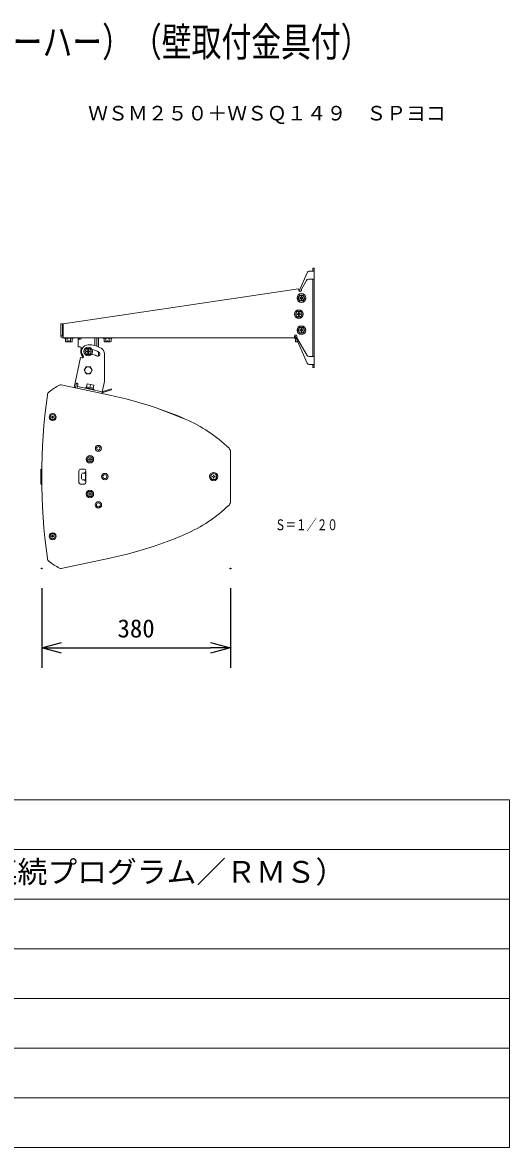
# Model space of a CAD drawing. Units: millimetres, scale not verified. Extents: x -63 to 62, y -56 to 57.
# Drawn here: x 13.5 to 62.5, y -56.5 to 56.8 of the extents above; entities that cross this region are included whole.
import ezdxf
from ezdxf.enums import TextEntityAlignment as Align

# ---------------------------------------------------------------- set-up
doc = ezdxf.new("R2010")
doc.units = ezdxf.units.MM
doc.header["$LTSCALE"] = 0.125
doc.header["$PDMODE"] = 32
doc.header["$PDSIZE"] = 0.0625
for name, color, linetype, lineweight in [('0-0_0', 1, 'Continuous', 18), ('0-1_WAKU', 1, 'Continuous', 18), ('0-4_GAIKEI', 1, 'Continuous', 18), ('0-5_SUNPO', 7, 'Continuous', 25)]:
    doc.layers.add(name, color=color, linetype=linetype, lineweight=lineweight)
for name, color, linetype in [('0-2_MOJI1', 7, 'Continuous'), ('0-3_TOUROKU', 7, 'Continuous'), ('0-6_DEFPOINTS', 7, 'Continuous')]:
    doc.layers.add(name, color=color, linetype=linetype)
doc.styles.add('ＭＳ ゴシック', font='')
doc.styles.get('ＭＳ ゴシック').set_extended_font_data('MS Gothic')

# ---------------------------------------------------------------- blocks, each defined once
blk = doc.blocks.new('_OPEN30')
at = {"layer": '0-0_0', "color": 7, "lineweight": 25}
blk.add_line((0, 0), (-1, 0), dxfattribs=at)
blk.add_lwpolyline([(-1, 0.26795), (0, 0), (-1, -0.26795)], dxfattribs=at)
blk = doc.blocks.new('D5')
at = {"layer": '0-5_SUNPO'}
for p, q in [((8.7064, 2.0962), (8.7064, -5.9038)), ((27.7064, 2.0962), (27.7064, -5.9038)), ((10.7064, -3.9038), (25.7064, -3.9038))]:
    blk.add_line(p, q, dxfattribs=at)
at = {"layer": '0-6_DEFPOINTS'}
for p in [(8.7064, 4.0962), (27.7064, 4.0962), (27.7064, -3.9038)]:
    blk.add_point(p, dxfattribs=at)
at = {"layer": '0-5_SUNPO', "xscale": 2, "yscale": 2, "rotation": 180}
blk.add_blockref('_OPEN30', (8.7064, -3.9038), dxfattribs=at)
at = {"layer": '0-5_SUNPO', "xscale": 2, "yscale": 2}
blk.add_blockref('_OPEN30', (27.7064, -3.9038), dxfattribs=at)
at = {"layer": '0-5_SUNPO', "style": 'ＭＳ ゴシック'}
blk.add_text('380', height=1.833, dxfattribs=at).set_placement((16.3314, -3.4038), align=Align.BOTTOM_LEFT)

msp = doc.modelspace()

# ---------------------------------------------------------------- linework, layer by layer
at = {"layer": '0-0_0', "color": 7}
for p, q in [((42.3553, 31.7572), (42.842, 31.7572)), ((42.682, 31.7572), (42.682, 32.0572)), ((42.842, 32.0572), (42.682, 32.0572)), ((42.842, 22.0572), (42.842, 32.0572)), ((41.3564, 29.8539), (42.1264, 31.6077)), ((17.572, 26.469), (41.2511, 29.9829)), ((41.2511, 29.9829), (41.2762, 29.8139)), ((17.342, 26.4672), (17.502, 26.4672)), ((17.342, 25.2172), (17.342, 26.4672)), ((17.502, 25.2172), (17.502, 26.4672)), ((17.572, 25.0572), (17.572, 26.469)), ((17.342, 25.2572), (17.502, 25.2572)), ((17.502, 25.2172), (17.572, 25.2172)), ((17.502, 25.0572), (41.0181, 25.0572)), ((19.067, 24.1272), (19.067, 25.0172)), ((19.0683, 25.0372), (19.0683, 25.0572)), ((20.767, 24.262), (20.767, 25.0572)), ((21.117, 25.0172), (21.117, 24.1384)), ((42.1267, 22.5075), (40.9022, 25.3238)), ((19.2796, 24.1272), (19.067, 24.1272)), ((18.6638, 20.0361), (19.3084, 23.0684)), ((19.3084, 23.0684), (19.4795, 23.032)), ((19.6148, 23.0938), (19.5617, 23.1469)), ((21.7212, 23.4202), (21.7212, 20.6642)), ((42.3559, 22.3572), (42.842, 22.3572)), ((42.682, 22.0572), (42.682, 22.3572)), ((42.842, 22.0572), (42.682, 22.0572)), ((18.9732, 20.4815), (18.7678, 20.5252)), ((21.4613, 19.4415), (21.7212, 20.6642)), ((18.9671, 19.9717), (19.0502, 20.3629))]:
    msp.add_line(p, q, dxfattribs=at)
at = {"layer": '0-0_0'}
for p, q in [((41.542, 29.9572), (42.0472, 30.8322)), ((42.2637, 30.9572), (42.842, 30.9572)), ((42.682, 23.1572), (42.682, 30.9572)), ((41.3999, 29.7072), (41.417, 29.7072)), ((41.542, 29.8322), (41.542, 29.9572)), ((41.3688, 29.3572), (41.1956, 29.0572)), ((41.1956, 29.0572), (41.3688, 28.7572)), ((41.3688, 29.3572), (41.7152, 29.3572)), ((41.3688, 28.7572), (41.7152, 28.7572)), ((41.3795, 29.0922), (41.3795, 29.0222)), ((41.507, 29.0922), (41.3795, 29.0922)), ((41.3795, 29.0222), (41.507, 29.0222)), ((41.507, 29.3572), (41.507, 29.0922)), ((41.507, 29.0222), (41.507, 28.7572)), ((41.577, 29.0922), (41.577, 29.3572)), ((41.7045, 29.0922), (41.577, 29.0922)), ((41.577, 28.7572), (41.577, 29.0222)), ((41.577, 29.0222), (41.7045, 29.0222)), ((41.7045, 29.0222), (41.7045, 29.0922)), ((41.8884, 29.0572), (41.7152, 29.3572)), ((41.7152, 28.7572), (41.8884, 29.0572)), ((41.1188, 27.7322), (40.9456, 27.4322)), ((40.9456, 27.4322), (41.1188, 27.1322)), ((41.1188, 27.7322), (41.4652, 27.7322)), ((41.257, 27.4672), (41.1295, 27.4672)), ((41.1295, 27.4672), (41.1295, 27.3972)), ((41.1295, 27.3972), (41.257, 27.3972)), ((41.257, 27.7322), (41.257, 27.4672)), ((41.257, 27.3972), (41.257, 27.1322)), ((41.327, 27.4672), (41.327, 27.7322)), ((41.4545, 27.4672), (41.327, 27.4672)), ((41.327, 27.3972), (41.4545, 27.3972)), ((41.327, 27.1322), (41.327, 27.3972)), ((41.4545, 27.3972), (41.4545, 27.4672)), ((41.6384, 27.4322), (41.4652, 27.7322)), ((41.4652, 27.1322), (41.6384, 27.4322)), ((41.1188, 27.1322), (41.4652, 27.1322)), ((41.3688, 26.1072), (41.1956, 25.8072)), ((41.3688, 26.1072), (41.7152, 26.1072)), ((41.507, 26.1072), (41.507, 25.8422)), ((41.577, 25.8422), (41.577, 26.1072)), ((41.8884, 25.8072), (41.7152, 26.1072)), ((17.7045, 25.0572), (17.7045, 25.0072)), ((18.5795, 25.0072), (17.7045, 25.0072)), ((17.7045, 25.0072), (17.7956, 24.9343)), ((17.7956, 24.9343), (17.7956, 24.6754)), ((17.9688, 24.9343), (17.9688, 24.6754)), ((18.3152, 24.9343), (18.3152, 24.6754)), ((18.5795, 25.0072), (18.4884, 24.9343)), ((18.4884, 24.9343), (18.4884, 24.6754)), ((18.5795, 25.0572), (18.5795, 25.0072)), ((19.0683, 25.0372), (19.3758, 25.0372)), ((19.0719, 24.9272), (19.317, 24.9272)), ((19.227, 25.0172), (19.227, 24.9272)), ((19.3758, 25.0372), (19.3758, 25.0572)), ((19.417, 25.0272), (19.417, 25.0572)), ((20.8083, 25.0372), (20.8083, 25.0572)), ((20.8083, 25.0372), (21.1158, 25.0372)), ((20.957, 24.2016), (20.957, 25.0172)), ((21.1158, 25.0372), (21.1158, 25.0572)), ((21.6045, 25.0572), (21.6045, 25.0072)), ((22.4795, 25.0072), (21.6045, 25.0072)), ((21.6045, 25.0072), (21.6956, 24.9343)), ((21.6956, 24.9343), (21.6956, 24.6754)), ((21.8688, 24.9343), (21.8688, 24.6754)), ((22.2152, 24.9343), (22.2152, 24.6754)), ((22.4795, 25.0072), (22.3884, 24.9343)), ((22.3884, 24.9343), (22.3884, 24.6754)), ((22.4795, 25.0572), (22.4795, 25.0072)), ((40.842, 25.2172), (40.842, 25.0572)), ((40.842, 25.2172), (40.9486, 25.2172)), ((40.9312, 25.2572), (40.8488, 25.2572)), ((40.8545, 25.0572), (40.8545, 25.0072)), ((40.8545, 25.0072), (40.9456, 24.9343)), ((41.0399, 25.0072), (40.8545, 25.0072)), ((40.9456, 24.9343), (40.9456, 24.6754)), ((41.092, 25.0572), (41.092, 25.2172)), ((42.1168, 23.2822), (41.092, 25.0572)), ((41.1956, 25.8072), (41.3688, 25.5072)), ((41.3688, 25.5072), (41.7152, 25.5072)), ((41.3795, 25.8422), (41.3795, 25.7722)), ((41.507, 25.8422), (41.3795, 25.8422)), ((41.3795, 25.7722), (41.507, 25.7722)), ((41.507, 25.7722), (41.507, 25.5072)), ((41.7045, 25.8422), (41.577, 25.8422)), ((41.577, 25.5072), (41.577, 25.7722)), ((41.577, 25.7722), (41.7045, 25.7722)), ((41.7045, 25.7722), (41.7045, 25.8422)), ((41.7152, 25.5072), (41.8884, 25.8072)), ((17.7956, 24.6754), (17.8456, 24.6572)), ((18.107, 24.6572), (17.8457, 24.6572)), ((18.107, 24.7472), (18.177, 24.7472)), ((18.107, 24.6572), (18.107, 24.7472)), ((18.177, 24.6572), (18.177, 24.7472)), ((18.4384, 24.6572), (18.177, 24.6572)), ((18.4884, 24.6754), (18.4384, 24.6572)), ((19.9188, 23.9772), (19.7456, 23.6772)), ((19.9188, 23.9772), (20.2652, 23.9772)), ((20.057, 23.9772), (20.057, 23.7122)), ((20.127, 23.7122), (20.127, 23.9772)), ((20.4384, 23.6772), (20.2652, 23.9772)), ((21.6956, 24.6754), (21.7456, 24.6572)), ((22.007, 24.6572), (21.7457, 24.6572)), ((22.007, 24.7472), (22.077, 24.7472)), ((22.007, 24.6572), (22.007, 24.7472)), ((22.077, 24.6572), (22.077, 24.7472)), ((22.3384, 24.6572), (22.077, 24.6572)), ((22.3884, 24.6754), (22.3384, 24.6572)), ((40.9456, 24.6754), (40.9956, 24.6572)), ((41.192, 24.6572), (40.9957, 24.6572)), ((41.1188, 24.8256), (41.1188, 24.6754)), ((19.7456, 23.6772), (19.9188, 23.3772)), ((19.9188, 23.3772), (20.2652, 23.3772)), ((20.057, 23.7122), (19.9295, 23.7122)), ((19.9295, 23.7122), (19.9295, 23.6422)), ((19.9295, 23.6422), (20.057, 23.6422)), ((20.057, 23.6422), (20.057, 23.3772)), ((20.2545, 23.7122), (20.127, 23.7122)), ((20.127, 23.6422), (20.2545, 23.6422)), ((20.127, 23.3772), (20.127, 23.6422)), ((20.2545, 23.6422), (20.2545, 23.7122)), ((20.2652, 23.3772), (20.4384, 23.6772)), ((21.117, 23.6373), (21.117, 23.211)), ((42.842, 23.1572), (42.3333, 23.1572)), ((19.89, 22.1272), (19.6879, 21.7772)), ((19.6879, 21.7772), (19.89, 21.4272)), ((20.2941, 22.1272), (19.89, 22.1272)), ((20.4962, 21.7772), (20.2941, 22.1272)), ((20.2941, 21.4272), (20.4962, 21.7772)), ((18.8203, 20.0028), (18.9243, 20.4919)), ((19.89, 21.4272), (20.2941, 21.4272)), ((19.9181, 20.1171), (19.9804, 20.4106)), ((19.9804, 20.4106), (20.6652, 20.265)), ((19.0003, 20.1282), (21.4946, 19.598)), ((19.7995, 20.0401), (19.7828, 19.9618)), ((19.7995, 20.0401), (20.6798, 19.853)), ((19.9058, 20.1197), (19.8851, 20.0219)), ((19.9058, 20.1197), (20.615, 19.969)), ((20.2604, 20.0443), (20.319, 20.32)), ((20.615, 19.969), (20.5942, 19.8712)), ((20.6028, 19.9716), (20.6652, 20.265)), ((20.6798, 19.853), (20.6632, 19.7747)), ((21.4749, 19.5054), (22.4444, 19.8204)), ((22.4135, 19.9155), (21.4989, 19.6183)), ((22.4444, 19.8204), (22.4135, 19.9155))]:
    msp.add_line(p, q, dxfattribs=at)
for centre in [(41.542, 29.0572), (41.292, 27.4322), (41.542, 25.8072), (20.092, 23.6772)]:
    msp.add_circle(centre, 0.4375, dxfattribs=at)
at = {"layer": '0-0_0', "color": 7}
for centre, radius, start, end in [((42.3553, 31.5072), 0.25, 90, 156.29735), ((41.1275, 29.9544), 0.25, 311.54329, 336.29735), ((17.502, 25.2172), 0.16, 180, 270), ((18.867, 25.0172), 0.2, 0, 11.54631), ((19.2796, 24.0022), 0.125, 338.19625, 90), ((20.092, 23.6772), 0.75, 158.19625, 225), ((20.092, 23.6772), 0.675, 90, 222.46433), ((20.092, 21.7772), 2.575, 59.85415, 90), ((20.092, 21.7772), 2.125, 60, 79.36135), ((21.0462, 23.4202), 0.675, 0, 59.85415), ((19.5055, 23.1543), 0.125, 258, 343.98082), ((19.5019, 23.1371), 0.125, 352.01918, 42.46433), ((20.092, 21.7772), 1.675, 60, 78.08072), ((21.042, 23.4227), 0.225, 240, 60), ((42.3559, 22.6072), 0.25, 203.49857, 270), ((18.9524, 20.3837), 0.1, 348, 78)]:
    msp.add_arc(centre, radius, start, end, dxfattribs=at)
at = {"layer": '0-0_0'}
for centre, radius, start, end in [((42.2637, 30.7072), 0.25, 90, 150), ((41.3999, 29.8322), 0.125, 188.44094, 270), ((41.417, 29.8322), 0.125, 270, 0), ((41.542, 29.0572), 0.2964, 96.78129, 263.21871), ((41.542, 29.0572), 0.2964, 276.78129, 83.21871), ((41.292, 27.4322), 0.2964, 96.78129, 263.21871), ((41.292, 27.4322), 0.2964, 276.78129, 83.21871), ((41.542, 25.8072), 0.2964, 96.78129, 263.21871), ((41.542, 25.8072), 0.2964, 276.78129, 83.21871), ((18.867, 25.0172), 0.36, 360, 3.19658), ((19.317, 25.0272), 0.1, 270, 0), ((21.317, 25.0172), 0.36, 176.76114, 180), ((21.317, 25.0172), 0.2, 168.43406, 180), ((40.967, 25.2172), 0.125, 0, 180), ((20.092, 23.6772), 0.2964, 96.78129, 263.21871), ((20.092, 23.6772), 0.2964, 276.78129, 83.21871), ((42.3333, 23.4072), 0.25, 210, 270), ((20.092, 21.7772), 0.3542, 158.77493, 201.22507), ((20.092, 21.7772), 0.3542, 98.77493, 141.22507), ((20.092, 21.7772), 0.3542, 218.77493, 261.22507), ((20.092, 21.7772), 0.3542, 38.77493, 81.22507), ((20.092, 21.7772), 0.3542, 278.77493, 321.22507), ((20.092, 21.7772), 0.3542, 338.77493, 21.22507)]:
    msp.add_arc(centre, radius, start, end, dxfattribs=at)
at = {"layer": '0-1_WAKU', "color": 4}
for p, q in [((62.4863, -21.5), (-62.5137, -21.5)), ((62.4863, -56.5), (62.4863, -21.5)), ((-62.5137, -56.5), (62.4863, -56.5))]:
    msp.add_line(p, q, dxfattribs=at)
at = {"layer": '0-1_WAKU'}
for p, q in [((-62.5137, -26.5), (62.4863, -26.5)), ((-62.5137, -31.5), (62.4863, -31.5)), ((-62.5137, -36.5), (62.4863, -36.5)), ((-62.5137, -41.5), (62.4863, -41.5)), ((-62.5137, -46.5), (62.4863, -46.5)), ((-62.5137, -51.5), (62.4863, -51.5))]:
    msp.add_line(p, q, dxfattribs=at)
at = {"layer": '0-4_GAIKEI', "color": 7}
for p, q in [((16.1726, 19.6152), (16.1972, 19.634)), ((22.2604, 19.2716), (17.3697, 20.3112)), ((26.9163, 18.0019), (29.8663, 16.8658)), ((34.4163, 8.5658), (34.4163, 13.5658)), ((17.3697, 1.8205), (22.2604, 2.86))]:
    msp.add_line(p, q, dxfattribs=at)
at = {"layer": '0-4_GAIKEI'}
for p, q in [((16.4513, 17.0925), (16.4163, 17.0925)), ((16.4163, 17.0925), (16.4163, 17.0425)), ((16.4163, 17.0425), (16.4513, 17.0425)), ((16.5413, 17.1675), (16.4913, 17.1675)), ((16.4913, 17.1675), (16.4913, 17.1325)), ((16.4913, 17.0025), (16.4913, 16.9675)), ((16.5413, 17.1325), (16.5413, 17.1675)), ((16.5413, 16.9675), (16.5413, 17.0025)), ((16.6163, 17.0925), (16.5813, 17.0925)), ((16.5813, 17.0425), (16.6163, 17.0425)), ((16.6163, 17.0425), (16.6163, 17.0925)), ((16.4913, 16.9675), (16.5413, 16.9675)), ((20.1113, 12.8367), (20.1463, 12.8367)), ((20.1113, 12.7967), (20.1113, 12.8367)), ((20.1463, 12.7967), (20.1113, 12.7967)), ((20.2463, 12.9717), (20.2863, 12.9717)), ((20.2463, 12.9367), (20.2463, 12.9717)), ((20.2463, 12.6617), (20.2463, 12.6967)), ((20.2863, 12.6617), (20.2463, 12.6617)), ((20.2863, 12.9717), (20.2863, 12.9367)), ((20.2863, 12.6967), (20.2863, 12.6617)), ((20.3863, 12.8367), (20.4213, 12.8367)), ((20.4213, 12.7967), (20.3863, 12.7967)), ((20.4213, 12.8367), (20.4213, 12.7967)), ((19.1663, 10.4667), (19.1663, 11.6667)), ((19.3163, 11.8167), (19.7163, 11.8167)), ((19.4397, 11.4042), (19.8213, 11.4042)), ((19.8663, 11.5042), (19.7413, 11.5042)), ((19.7413, 11.5042), (19.7413, 11.4042)), ((19.8213, 10.7292), (19.8213, 11.4042)), ((19.8663, 11.6667), (19.8663, 10.4667)), ((19.7163, 10.3167), (19.3163, 10.3167)), ((19.4172, 11.3042), (19.4172, 10.8292)), ((19.8213, 10.7292), (19.4397, 10.7292)), ((19.7413, 10.7292), (19.7413, 10.6292)), ((19.7413, 10.6292), (19.8663, 10.6292)), ((32.5613, 11.0458), (32.5613, 11.0858)), ((32.5613, 11.0858), (32.5963, 11.0858)), ((32.5963, 11.0458), (32.5613, 11.0458)), ((32.6963, 11.1858), (32.6963, 11.2208)), ((32.6963, 11.2208), (32.7363, 11.2208)), ((32.6963, 10.9108), (32.6963, 10.9458)), ((32.7363, 10.9108), (32.6963, 10.9108)), ((32.7363, 11.2208), (32.7363, 11.1858)), ((32.7363, 10.9458), (32.7363, 10.9108)), ((32.8363, 11.0858), (32.8713, 11.0858)), ((32.8713, 11.0458), (32.8363, 11.0458)), ((32.8713, 11.0858), (32.8713, 11.0458)), ((20.1113, 9.3367), (20.1463, 9.3367)), ((20.1113, 9.2967), (20.1113, 9.3367)), ((20.1463, 9.2967), (20.1113, 9.2967)), ((20.2463, 9.4717), (20.2863, 9.4717)), ((20.2463, 9.4367), (20.2463, 9.4717)), ((20.2463, 9.1617), (20.2463, 9.1967)), ((20.2863, 9.1617), (20.2463, 9.1617)), ((20.2863, 9.4717), (20.2863, 9.4367)), ((20.2863, 9.1967), (20.2863, 9.1617)), ((20.3863, 9.3367), (20.4213, 9.3367)), ((20.4213, 9.2967), (20.3863, 9.2967)), ((20.4213, 9.3367), (20.4213, 9.2967)), ((16.4163, 5.0408), (16.4163, 5.0908)), ((16.4163, 5.0908), (16.4513, 5.0908)), ((16.4513, 5.0408), (16.4163, 5.0408)), ((16.4913, 5.1308), (16.4913, 5.1658)), ((16.4913, 5.1658), (16.5413, 5.1658)), ((16.4913, 4.9658), (16.4913, 5.0008)), ((16.5413, 4.9658), (16.4913, 4.9658)), ((16.5413, 5.1658), (16.5413, 5.1308)), ((16.5413, 5.0008), (16.5413, 4.9658)), ((16.5813, 5.0908), (16.6163, 5.0908)), ((16.6163, 5.0408), (16.5813, 5.0408)), ((16.6163, 5.0908), (16.6163, 5.0408))]:
    msp.add_line(p, q, dxfattribs=at)
at = {"layer": '0-4_GAIKEI', "color": 7, "lineweight": 25}
for p, q in [((15.3482, 11.8222), (15.4663, 11.8222)), ((15.3482, 10.3108), (15.3482, 11.8222)), ((15.3482, 10.3108), (15.4663, 10.3108))]:
    msp.add_line(p, q, dxfattribs=at)
at = {"layer": '0-4_GAIKEI'}
for centre, radius in [((16.5163, 17.0675), 0.35), ((16.5163, 17.0675), 0.25), ((21.1163, 13.9167), 0.3013), ((21.1163, 13.9167), 0.3), ((21.1163, 13.9167), 0.175), ((20.2663, 12.8167), 0.375), ((20.2663, 12.8167), 0.2625), ((21.7663, 11.0667), 0.325), ((32.7163, 11.0658), 0.425), ((32.7163, 11.0658), 0.2995), ((21.7663, 11.0667), 0.2), ((20.2663, 9.3167), 0.375), ((20.2663, 9.3167), 0.2625), ((21.1163, 8.2167), 0.325), ((21.1163, 8.2167), 0.2), ((16.5163, 5.0658), 0.35), ((16.5163, 5.0658), 0.25)]:
    msp.add_circle(centre, radius, dxfattribs=at)
at = {"layer": '0-4_GAIKEI', "color": 7}
for centre, radius, start, end in [((75.4163, 11.0658), 60, 172.12411, 187.87589), ((16.4776, 19.219), 0.5, 127.59013, 172.12411), ((21.0527, 13.276), 8, 118.81154, 127.59013), ((17.3177, 20.0667), 0.25, 78, 118.81154), ((13.4242, -22.2996), 42.5, 71.49044, 78), ((15.6464, -15.6617), 35.5, 66.38672, 71.49044), ((23.8579, 3.1218), 15, 46.07754, 66.38672), ((33.9163, 13.5658), 0.5, 0, 46.07754), ((23.8579, 19.0099), 15, 293.61328, 313.92246), ((33.9163, 8.5658), 0.5, 313.92246, 0), ((15.6464, 37.7934), 35.5, 288.50956, 293.61328), ((13.4242, 44.4313), 42.5, 282, 288.50956), ((16.4776, 2.9127), 0.5, 187.87589, 232.40987), ((21.0527, 8.8556), 8, 232.40987, 241.18846), ((17.3177, 2.065), 0.25, 241.18846, 282)]:
    msp.add_arc(centre, radius, start, end, dxfattribs=at)
at = {"layer": '0-4_GAIKEI'}
for centre, radius, start, end in [((16.4513, 17.1325), 0.04, 270, 0), ((16.4513, 17.0025), 0.04, 0, 90), ((16.5813, 17.1325), 0.04, 180, 270), ((16.5813, 17.0025), 0.04, 90, 180), ((20.1463, 12.9367), 0.1, 270, 0), ((20.1463, 12.6967), 0.1, 0, 90), ((20.3863, 12.9367), 0.1, 180, 270), ((20.3863, 12.6967), 0.1, 90, 180), ((19.3163, 11.6667), 0.15, 90, 180), ((19.7163, 11.6667), 0.15, 0, 90), ((19.3163, 10.4667), 0.15, 180, 270), ((19.7163, 10.4667), 0.15, 270, 0), ((32.5963, 11.1858), 0.1, 270, 0), ((32.5963, 10.9458), 0.1, 0, 90), ((32.8363, 11.1858), 0.1, 180, 270), ((32.8363, 10.9458), 0.1, 90, 180), ((20.1463, 9.4367), 0.1, 270, 0), ((20.1463, 9.1967), 0.1, 0, 90), ((20.3863, 9.4367), 0.1, 180, 270), ((20.3863, 9.1967), 0.1, 90, 180), ((16.4513, 5.1308), 0.04, 270, 0), ((16.4513, 5.0008), 0.04, 0, 90), ((16.5813, 5.1308), 0.04, 180, 270), ((16.5813, 5.0008), 0.04, 90, 180)]:
    msp.add_arc(centre, radius, start, end, dxfattribs=at)

# ---------------------------------------------------------------- block references
at = {"layer": '0-5_SUNPO'}
msp.add_blockref('D5', (6.7099, -2.2795), dxfattribs=at)

# ---------------------------------------------------------------- texts
at = {"layer": '0-2_MOJI1', "style": 'ＭＳ ゴシック', "width": 0.75}
msp.add_text('３０ｃｍ\u3000コーン形スピーカー（ウーハー）（壁取付金具付）', height=2.933, dxfattribs=at).set_placement((-35.5137, 52.5), align=Align.BOTTOM_LEFT)
at = {"layer": '0-2_MOJI1', "style": 'ＭＳ ゴシック'}
msp.add_text('４００Ｗ／２００Ｗ（連続プログラム／ＲＭＳ）', height=2.199, dxfattribs=at).set_placement((-20.0137, -30.5), align=Align.BOTTOM_LEFT)
at = {"layer": '0-3_TOUROKU', "style": 'ＭＳ ゴシック'}
msp.add_text('ＷＳＭ２５０＋ＷＳＱ１４９\u3000ＳＰヨコ', height=1.466, dxfattribs=at).set_placement((20.0862, 46.5), align=Align.BOTTOM_LEFT)
at = {"layer": '0-3_TOUROKU', "style": 'ＭＳ ゴシック', "width": 0.7}
msp.add_text('Ｓ＝１／２０', height=1.1, dxfattribs=at).set_placement((38.9051, 5.3349), align=Align.BOTTOM_LEFT)

doc.saveas('drawing.dxf')
